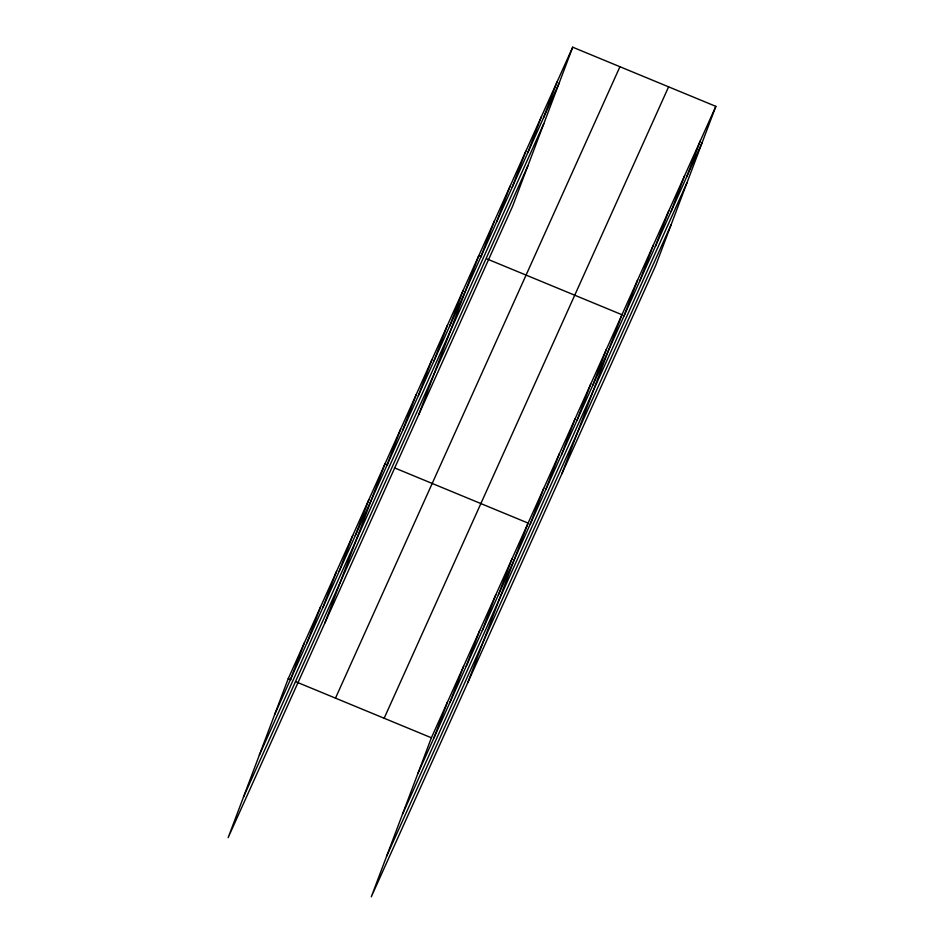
<?xml version="1.0" encoding="UTF-8"?>
<svg xmlns="http://www.w3.org/2000/svg" width="944" height="944" viewBox="0 0 944 944"><rect width="100%" height="100%" fill="white"/><g stroke="black" fill="none" stroke-linecap="round" stroke-linejoin="round"><path stroke-width="1.42" d="M572.701 47.2L288.25 678.606L228.153 837.635L512.616 206.217L572.701 47.2L715.847 106.365L655.75 265.394L371.299 896.8L431.384 737.783L715.847 106.365M290.835 678.653L304.369 642.829M306.953 642.876L320.488 607.051M323.072 607.098L336.607 571.273M339.191 571.309L352.726 535.484M355.31 535.531L368.844 499.706M324.878 622.946L384.963 463.929L387.665 465.05M387.075 465.026L400.61 429.201M402.71 430.299L416.257 394.474M418.357 395.571L431.892 359.747M434.004 360.844L447.539 325.019M449.651 326.117L463.185 290.292M418.747 414.581L478.832 255.564L481.534 256.685M480.944 256.662L494.479 220.837M496.579 221.934L510.126 186.11M512.226 187.207L525.761 151.382M527.873 152.48L541.408 116.655M543.52 117.752L557.054 81.927M433.969 737.819L447.503 701.994M450.087 702.041L463.622 666.216M466.206 666.263L479.741 630.439M482.325 630.486L495.86 594.661M498.444 594.708L511.978 558.883M468.012 682.123L528.097 523.094L394.415 467.835M530.209 524.191L543.744 488.367M545.856 489.464L559.391 453.639M561.503 454.737L575.038 418.912M577.15 420.009L590.684 384.184M592.785 385.282L606.331 349.457M561.881 473.758L621.966 314.73L486.927 258.916M624.078 315.827L637.613 280.002M639.725 281.1L653.26 245.275M655.372 246.372L668.907 210.547M671.019 211.645L684.553 175.82M686.654 176.917L700.2 141.093M274.716 714.431L559.167 83.025M259.352 755.082L543.803 123.676M243.517 796.972L527.979 165.566M335.486 698.135L619.937 66.729M384.149 718.254L668.6 86.848M417.85 773.608L702.301 142.19M402.486 814.259L686.937 182.853M386.662 856.149L671.113 224.743M288.25 678.606L290.953 679.727M296.345 681.957L431.384 737.783"/></g></svg>
